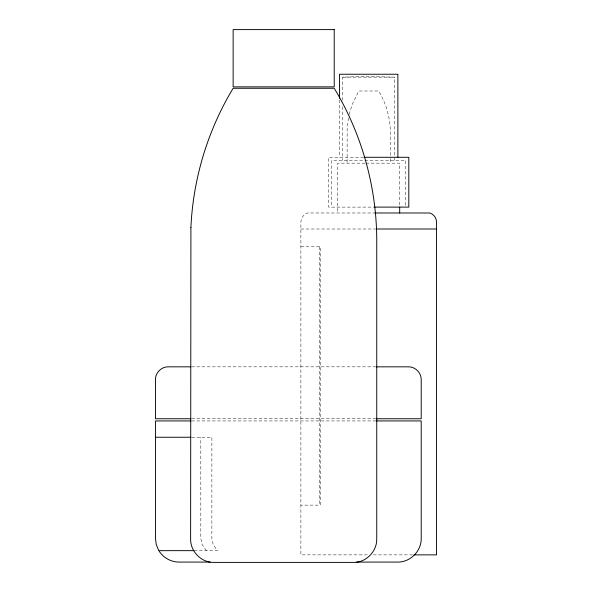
<?xml version="1.0" encoding="UTF-8"?>
<svg xmlns="http://www.w3.org/2000/svg" width="592" height="592" viewBox="0 0 592 592"><rect width="100%" height="100%" fill="white"/><g stroke="black" fill="none" stroke-linecap="round" stroke-linejoin="round"><path stroke-width="0.44" stroke-dasharray="2.96 2.22" d="M348.429 118L347.178 128.856L347.097 163.163M349.169 114.434L352.373 104L358.796 90.99L378.621 90.99C386.243 103.4 390.32 117.934 390.32 132.497L390.32 157.753M342.672 100.24L342.672 77.145L365.575 76.472L394.746 77.145L394.746 160.284M342.672 77.145L394.746 77.145M363.673 157.287L328.604 157.287L328.604 207.111L373.929 207.111M365.146 163.163L337.721 163.163L337.721 212.987M366.034 163.163L399.689 163.163L399.689 205.276M375.839 212.987L307.581 212.987C303.637 214.193 300.84 218.137 300.884 222.252L300.884 554.867L368.705 554.867M300.884 229.008L375.173 229.008M300.884 246.797L320.205 246.797L320.205 505.124L300.884 505.124M191.616 366.833L375.062 366.833M191.63 418.759L374.951 418.759M191.63 420.942L374.951 420.942M191.63 437.251L211.869 437.251L211.869 538.491L213.179 544.596L217.419 550.656L195.005 550.656M373.33 554.867L413.157 554.867M206.364 550.656L202.124 544.596L200.814 538.491L200.814 437.251M405.683 205.276L405.683 160.284L331.735 160.284L331.735 207.111M390.32 158.649L390.32 163.163M342.672 106.708L342.672 160.284M339.542 100.078L339.542 157.287M319.784 246.797L319.784 505.124"/><path stroke-width="0.89" d="M364.383 157.287L408.813 157.287L408.813 207.111L374.766 207.111M374.943 212.987L429.836 212.987C433.781 214.193 436.578 218.137 436.533 222.252L436.533 554.867L414.03 554.867M376.098 229.008L436.533 229.008M190.705 366.833L168.254 366.833C161.424 366.685 155.326 372.782 155.467 379.62L155.467 418.759L190.898 418.759M375.972 366.833L408.413 366.833C415.251 366.685 421.349 372.782 421.208 379.62L421.208 418.759L375.853 418.759M190.898 420.942L155.467 420.942L155.467 538.491L156.273 544.596L158.626 550.286M375.853 420.942L421.208 420.942L421.208 538.491C421.467 551.1 410.219 562.348 397.609 562.082L356.554 562.082M155.467 437.251L190.713 437.251M194.109 550.656L158.878 550.656C163.007 557.657 170.947 562.097 179.058 562.082L210.153 562.082M399.689 207.111L399.689 212.987M397.876 157.287L397.876 74.237L339.542 74.237L339.542 98.228M190.913 227.402L190.617 539.068C190.387 551.048 200.607 561.904 212.587 562.4L354.771 562.4C366.744 561.904 376.971 551.048 376.741 539.068L376.741 240.752C376.749 187.309 361.882 134.007 334.221 88.275L233.137 88.275C207.799 130.203 193.147 178.466 190.913 227.402M334.221 29.6L233.137 29.6L233.137 86.869L334.221 86.869L334.221 29.6"/></g></svg>
